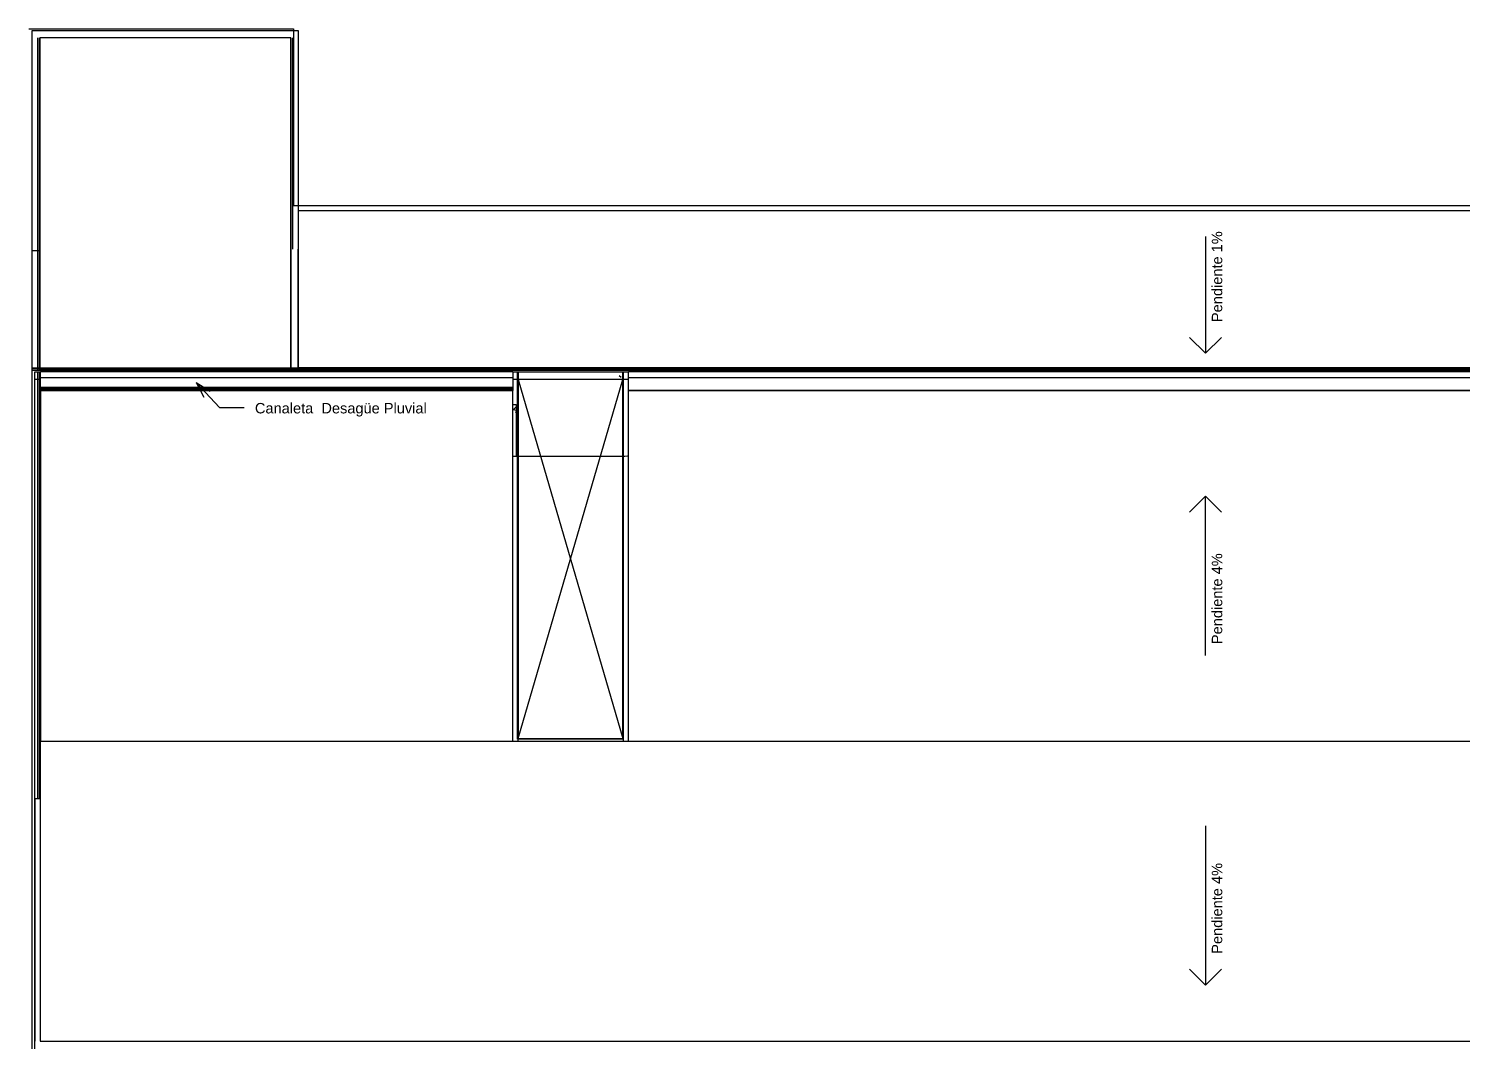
# Model space of a CAD drawing. Header units: millimetres. Extents: x 31.6 to 129.3, y 99 to 163.2.
# Drawn here: x 31.6 to 85.6, y 125.1 to 163.2 of the extents above; entities that cross this region are included whole.
import ezdxf

# ---------------------------------------------------------------- set-up
doc = ezdxf.new("R2010")
doc.units = ezdxf.units.MM
doc.layers.add('muro', color=7, linetype='Continuous')
doc.styles.get("Standard").update_dxf_attribs({"font": 'txt.shx'})

msp = doc.modelspace()

# ---------------------------------------------------------------- hatches: boundary and pattern name
at = {"layer": 'muro', "true_color": 0x939598}
h = msp.add_hatch(dxfattribs=at)
h.set_pattern_fill('FP_5', color=252, style=0, pattern_type=2)
h.set_pattern_definition([(50, (87.0193, 122.2597), (1.45702, -0.127348), [0.152, -1.676]), (355, (87.0193, 122.2597), (-0.281865, 1.52838), [0.122, -1.341]), (100.451, (87.1403, 122.2487), (1.175465, 1.400456), [0.13, -1.425]), (46.184, (87.0193, 122.6657), (2.16904, -0.33638), [0.229, -2.515]), (96.636, (87.2003, 122.6377), (1.89894, 1.97971), [0.194, -2.137]), (351.184, (87.0193, 122.6657), (1.8988, 1.97937), [0.183, -2.012]), (21, (87.2223, 122.5647), (1.2126, -0.81776), [0.152, -1.676]), (326, (87.2223, 122.5647), (0.49445, 1.473404), [0.122, -1.341]), (71.451, (87.3233, 122.4967), (1.70704, 0.65499), [0.13, -1.425]), (37.5, (87.0193, 122.25973), (0.024162, 0.6765066), [0.067, -1.258, 0.067, -1.294, -1.346]), (37.5, (87.0193, 122.25973), (0.024162, 0.6765066), [-2.686, 0.067, -1.279]), (7.5, (87.0193, 122.2597), (0.534936, 0.801682), [0.067, -0.709, 0.067, -1.227, -0.513]), (7.5, (87.0193, 122.2597), (0.534936, 0.801682), [-2.071, 0.067, -0.446]), (327.5, (86.5663, 122.25973), (1.0842356, -0.0457194), [0.067, -0.441, 0.067, -1.518, -2.103]), (327.5, (86.5663, 122.25973), (1.0842356, -0.0457194), [-2.093, 0.067, -2.036]), (317.5, (86.3633, 122.2597), (1.185122, 0.203916), [0.067, -0.593, 0.067, -0.986, -1.494]), (317.5, (86.3633, 122.2597), (1.185122, 0.203916), [-1.713, 0.067, -1.426])])
h.paths.add_polyline_path([(49.984, 147.138), (49.984, 149.083), (49.868, 149.083), (49.868, 147.138)], flags=0)

# ---------------------------------------------------------------- linework, layer by layer
at = {"layer": 'muro', "color": 252, "true_color": 0x939598}
for p, q in [((31.616, 163.243), (41.596, 163.243)), ((31.75, 124.788), (31.75, 163.178)), ((31.75, 163.178), (41.775, 163.178)), ((41.596, 163.243), (41.596, 156.583)), ((41.775, 163.178), (41.775, 154.938)), ((31.965, 150.463), (31.965, 162.898)), ((32.015, 162.898), (32.015, 150.463)), ((32.03, 162.898), (32.03, 150.463)), ((41.495, 162.898), (32.03, 162.898)), ((41.495, 150.463), (41.495, 162.898)), ((41.51, 150.463), (41.51, 162.898)), ((41.56, 162.898), (41.56, 154.938)), ((41.596, 156.583), (129.266, 156.583)), ((41.78, 156.399), (128.944, 156.399)), ((41.78, 150.483), (41.78, 156.399)), ((75.965, 155.413), (75.965, 151.013)), ((31.75, 154.881), (32.03, 154.881)), ((41.51, 154.938), (41.495, 154.938)), ((41.775, 154.938), (41.765, 154.938)), ((41.765, 154.938), (41.765, 150.483)), ((75.965, 151.013), (75.365, 151.613)), ((75.965, 151.013), (76.565, 151.613)), ((31.75, 150.463), (42.624, 150.463)), ((33.024, 150.433), (31.75, 150.433)), ((31.75, 150.382), (128.99, 150.382)), ((32.065, 150.297), (31.835, 150.297)), ((31.835, 150.297), (31.835, 108.938)), ((31.965, 150.382), (31.965, 150.433)), ((31.965, 150.043), (31.965, 150.297)), ((32.015, 150.433), (32.015, 150.382)), ((128.776, 150.383), (32.015, 150.383)), ((32.015, 150.297), (32.015, 150.043)), ((32.065, 149.608), (32.065, 150.33)), ((32.065, 150.33), (49.868, 150.33)), ((33.024, 150.463), (33.024, 150.433)), ((33.044, 150.463), (33.044, 150.433)), ((35.424, 150.433), (33.044, 150.433)), ((37.824, 150.433), (35.444, 150.433)), ((37.824, 150.463), (37.824, 150.433)), ((37.844, 150.463), (37.844, 150.433)), ((40.224, 150.433), (37.844, 150.433)), ((40.224, 150.463), (40.224, 150.433)), ((40.244, 150.463), (40.244, 150.433)), ((42.624, 150.433), (40.244, 150.433)), ((41.51, 150.413), (41.51, 150.433)), ((128.791, 150.413), (41.51, 150.413)), ((41.765, 150.483), (128.791, 150.483)), ((41.78, 150.383), (41.78, 150.413)), ((42.624, 150.463), (42.624, 150.433)), ((42.644, 150.463), (45.024, 150.463)), ((42.644, 150.463), (42.644, 150.433)), ((45.024, 150.433), (42.644, 150.433)), ((45.024, 150.463), (45.024, 150.433)), ((45.044, 150.463), (47.424, 150.463)), ((45.044, 150.463), (45.044, 150.433)), ((47.424, 150.433), (45.044, 150.433)), ((47.424, 150.463), (47.424, 150.433)), ((47.444, 150.463), (49.824, 150.463)), ((47.444, 150.463), (47.444, 150.433)), ((49.824, 150.433), (47.444, 150.433)), ((49.824, 150.463), (49.824, 150.433)), ((49.84, 150.463), (54.42, 150.463)), ((49.84, 150.463), (49.84, 150.433)), ((54.42, 150.433), (49.84, 150.433)), ((49.868, 150.33), (49.868, 149.608)), ((54.227, 150.297), (49.868, 150.297)), ((50.044, 136.476), (50.044, 150.297)), ((50.066, 150.297), (50.066, 136.498)), ((54.003, 136.498), (54.003, 150.297)), ((54.025, 150.297), (54.025, 136.383)), ((54.227, 149.608), (54.227, 150.33)), ((54.227, 150.33), (128.677, 150.33)), ((54.42, 150.463), (54.42, 150.433)), ((54.446, 150.463), (56.826, 150.463)), ((54.446, 150.463), (54.446, 150.433)), ((56.826, 150.433), (54.446, 150.433)), ((56.826, 150.463), (56.826, 150.433)), ((56.846, 150.463), (59.226, 150.463)), ((56.846, 150.463), (56.846, 150.433)), ((59.226, 150.433), (56.846, 150.433)), ((59.226, 150.463), (59.226, 150.433)), ((59.246, 150.463), (61.626, 150.463)), ((59.246, 150.463), (59.246, 150.433)), ((61.626, 150.433), (59.246, 150.433)), ((61.626, 150.463), (61.626, 150.433)), ((61.646, 150.463), (64.026, 150.463)), ((61.646, 150.463), (61.646, 150.433)), ((64.026, 150.433), (61.646, 150.433)), ((64.026, 150.463), (64.026, 150.433)), ((64.046, 150.463), (66.426, 150.463)), ((64.046, 150.463), (64.046, 150.433)), ((66.426, 150.433), (64.046, 150.433)), ((66.426, 150.463), (66.426, 150.433)), ((66.446, 150.463), (68.826, 150.463)), ((66.446, 150.463), (66.446, 150.433)), ((68.826, 150.433), (66.446, 150.433)), ((68.826, 150.463), (68.826, 150.433)), ((68.846, 150.463), (71.226, 150.463)), ((68.846, 150.463), (68.846, 150.433)), ((71.226, 150.433), (68.846, 150.433)), ((71.226, 150.463), (71.226, 150.433)), ((71.246, 150.463), (73.626, 150.463)), ((71.246, 150.463), (71.246, 150.433)), ((73.626, 150.433), (71.246, 150.433)), ((73.626, 150.463), (73.626, 150.433)), ((73.646, 150.463), (76.026, 150.463)), ((73.646, 150.463), (73.646, 150.433)), ((76.026, 150.433), (73.646, 150.433)), ((76.026, 150.463), (76.026, 150.433)), ((76.046, 150.463), (78.426, 150.463)), ((76.046, 150.463), (76.046, 150.433)), ((78.426, 150.433), (76.046, 150.433)), ((78.426, 150.463), (78.426, 150.433)), ((78.446, 150.463), (80.826, 150.463)), ((78.446, 150.463), (78.446, 150.433)), ((80.826, 150.433), (78.446, 150.433)), ((80.826, 150.463), (80.826, 150.433)), ((80.846, 150.463), (83.226, 150.463)), ((80.846, 150.463), (80.846, 150.433)), ((83.226, 150.433), (80.846, 150.433)), ((83.226, 150.463), (83.226, 150.433)), ((83.246, 150.463), (85.626, 150.463)), ((83.246, 150.463), (83.246, 150.433)), ((85.626, 150.433), (83.246, 150.433)), ((85.626, 150.463), (85.626, 150.433)), ((31.835, 150.043), (32.065, 150.043)), ((32.065, 150.021), (31.835, 150.021)), ((31.965, 134.245), (31.965, 150.021)), ((32.015, 150.021), (32.015, 134.245)), ((32.065, 150.106), (49.868, 150.106)), ((32.065, 149.733), (49.868, 149.733)), ((32.065, 149.72), (49.868, 149.72)), ((32.065, 149.718), (49.868, 149.718)), ((32.065, 149.68), (49.868, 149.68)), ((37.923, 149.913), (38.451, 149.586)), ((37.923, 149.913), (38.217, 149.366)), ((37.923, 149.913), (38.812, 148.967)), ((49.868, 150.043), (50.044, 150.043)), ((50.044, 150.021), (49.868, 150.021)), ((50.066, 150.043), (54.003, 150.043)), ((54.003, 150.021), (50.066, 150.021)), ((53.875, 150.183), (53.95, 150.108)), ((54.025, 150.043), (54.203, 150.043)), ((54.203, 150.021), (54.025, 150.021)), ((54.227, 150.081), (54.203, 150.081)), ((54.203, 150.081), (54.203, 147.188)), ((54.227, 150.106), (128.677, 150.106)), ((32.065, 149.611), (49.868, 149.611)), ((32.065, 149.608), (32.065, 136.383)), ((49.868, 149.608), (32.065, 149.608)), ((49.868, 136.383), (49.868, 149.608)), ((54.227, 149.611), (128.677, 149.611)), ((54.227, 136.383), (54.227, 149.608)), ((128.677, 149.608), (54.227, 149.608)), ((38.812, 148.967), (39.736, 148.967)), ((49.868, 149.083), (49.984, 149.083)), ((49.984, 149.083), (49.984, 147.138)), ((49.868, 147.138), (50.044, 147.138)), ((50.066, 147.138), (54.003, 147.138)), ((54.025, 147.138), (54.085, 147.138)), ((54.085, 147.138), (54.183, 147.15)), ((54.203, 147.188), (54.227, 147.188)), ((75.965, 145.633), (75.365, 145.033)), ((75.965, 139.633), (75.965, 145.633)), ((75.965, 145.633), (76.565, 145.033)), ((32.03, 140.51), (32.03, 134.245)), ((88.149, 136.383), (32.051, 136.383)), ((32.051, 136.383), (32.051, 125.093)), ((54.025, 136.476), (50.044, 136.476)), ((50.045, 136.476), (50.045, 136.383)), ((50.066, 136.498), (54.003, 136.498)), ((31.835, 134.245), (32.03, 134.245)), ((31.845, 134.245), (31.845, 125.092)), ((31.835, 133.965), (31.845, 133.965)), ((75.965, 133.213), (75.965, 127.213)), ((75.965, 127.213), (75.365, 127.813)), ((75.965, 127.213), (76.565, 127.813)), ((32.051, 125.093), (128.677, 125.093))]:
    msp.add_line(p, q, dxfattribs=at)
for points in [[(50.066, 150.021), (54.003, 136.498)], [(50.066, 136.498), (54.003, 150.021)]]:
    msp.add_lwpolyline(points, dxfattribs=at)

# ---------------------------------------------------------------- texts
at = {"layer": 'muro', "color": 252, "true_color": 0x939598, "char_height": 0.39341, "width": 4.08, "attachment_point": 1, "rotation": 90, "line_spacing_factor": 0.938532}
for s, insert in [('\\fArial|b0|i0|c0|p34|;Pendiente 1%', (76.203, 152.19)), ('\\fArial|b0|i0|c0|p34|;Pendiente 4%', (76.203, 140.057)), ('\\fArial|b0|i0|c0|p34|;Pendiente 4%', (76.203, 128.39))]:
    msp.add_mtext(s, dxfattribs=dict(at, insert=insert))
at = {"layer": 'muro', "color": 252, "true_color": 0x939598, "insert": (40.142, 149.142), "char_height": 0.39341, "width": 7.7184, "attachment_point": 1, "line_spacing_factor": 0.938532}
msp.add_mtext('\\fArial|b0|i0|c0|p34|;Canaleta  Desagüe Pluvial', dxfattribs=at)

doc.saveas('drawing.dxf')
